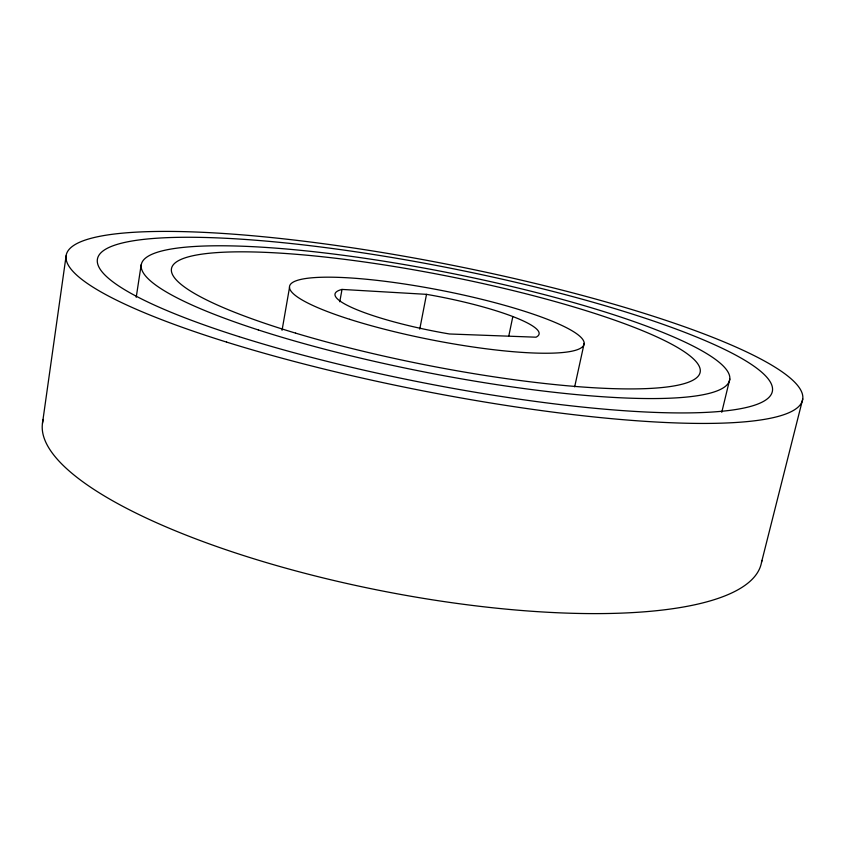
<?xml version="1.0" encoding="UTF-8"?>
<svg xmlns="http://www.w3.org/2000/svg" width="845" height="845" viewBox="0 0 845 845"><rect width="100%" height="100%" fill="white"/><g stroke="black" fill="none" stroke-linecap="round" stroke-linejoin="round"><path stroke-width="1.27" d="M42.472 423.292L66.111 255.834M136.225 297.282L141.189 264.675M282.05 330.3L289.508 287.49M339.764 301.781L342.014 289.423L426.514 294.345A103.967 17.418 11.1 0 1 536.026 337.197L449.529 333.986A103.967 17.418 11.1 0 1 342.014 289.423M419.754 329.149L426.514 294.345M508.848 335.75L512.83 316.548M574.663 386.852L584.159 343.397M721.767 412.286L729.816 379.035M761.546 562.21L802.75 398.967M761.799 560.446A366.212 100.692 11.1 0 1 382.637 591.025A366.212 100.692 11.1 0 1 43.285 419.437M226.566 342.088A375.233 64.452 11.1 0 0 801.789 402.262A375.233 64.452 11.1 0 0 274.931 237.91A375.233 64.452 11.1 0 0 226.566 342.088M239.093 336.659A343.915 58.833 11.1 0 0 771.041 394.721A343.915 58.833 11.1 0 0 294.525 243.899A343.915 58.833 11.1 0 0 239.093 336.659M258.369 329.962A299.838 51.017 11.1 0 0 727.672 384.084A299.838 51.017 11.1 0 0 320.339 252.444A299.838 51.017 11.1 0 0 258.369 329.962M295.592 333.131A269.375 45.683 11.1 0 0 700.135 372.318A269.375 45.683 11.1 0 0 311.699 255.665A269.375 45.683 11.1 0 0 295.592 333.131M349.693 319.315A150.061 25.202 11.1 0 0 583.282 345.901A150.061 25.202 11.1 0 0 377.504 280.413A150.061 25.202 11.1 0 0 349.693 319.315"/></g></svg>
